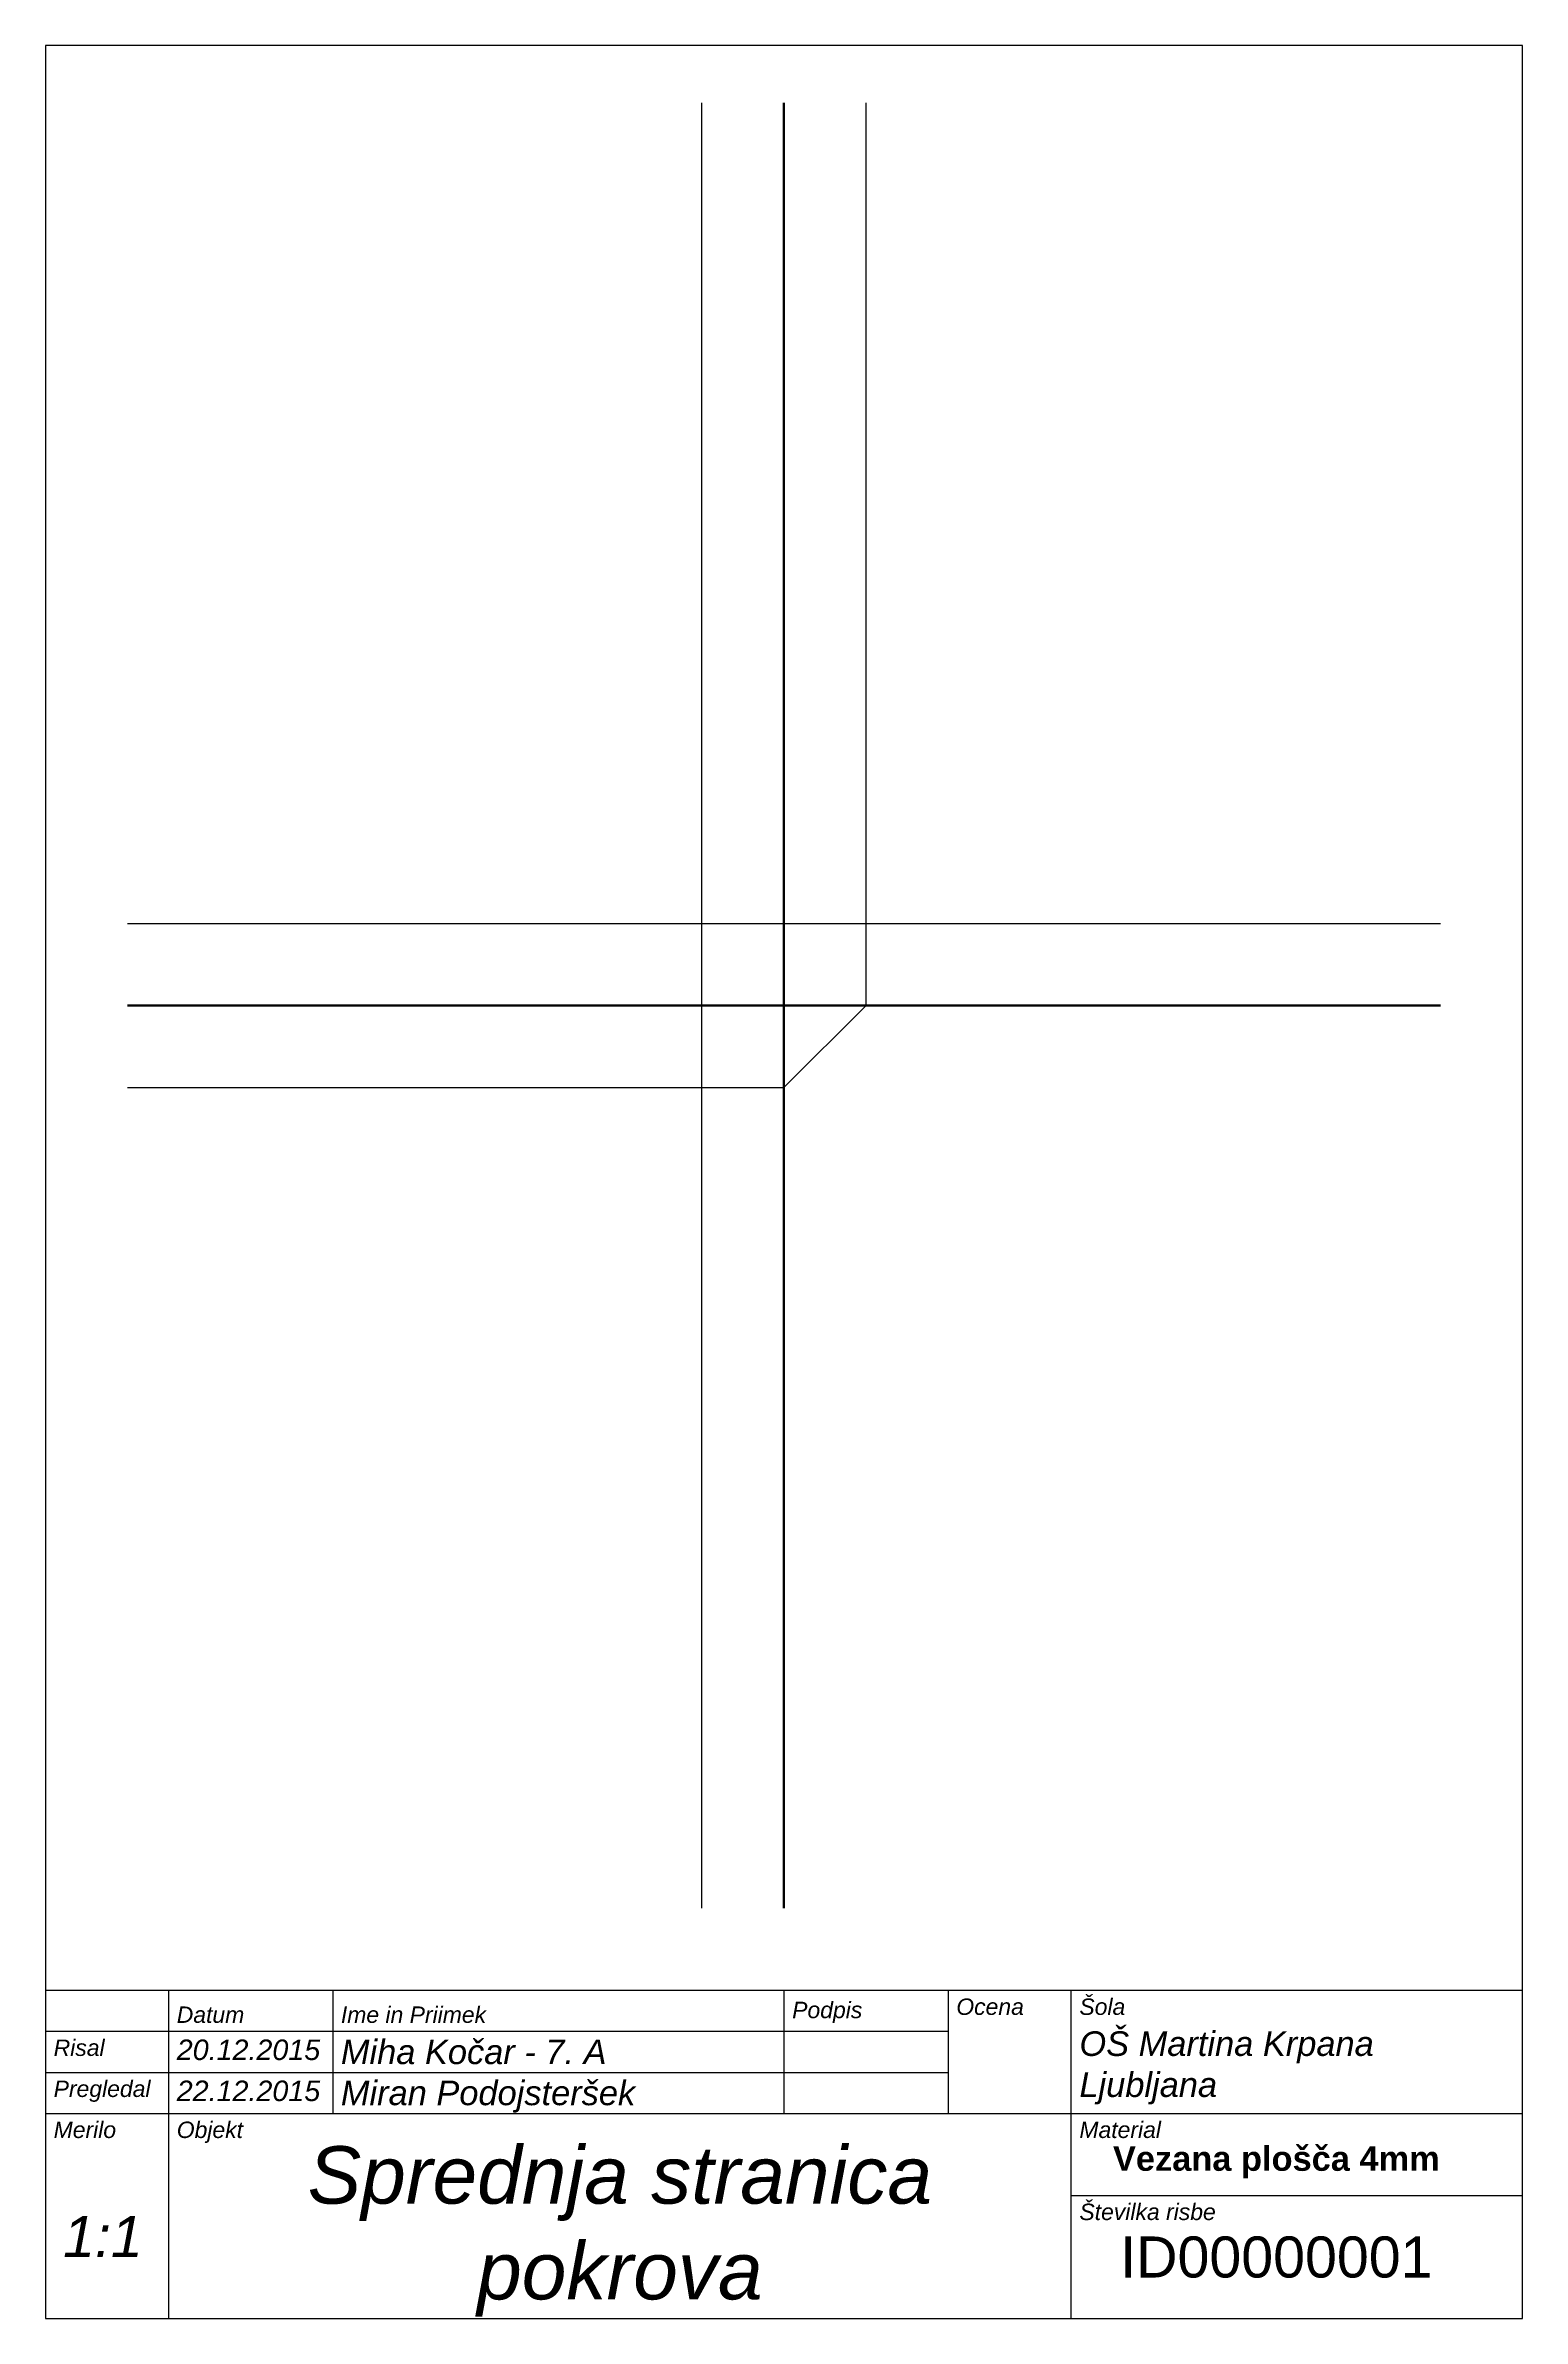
# Model space of a CAD drawing. Header units: millimetres. Extents: x 20 to 200, y 10 to 287.
import ezdxf

# ---------------------------------------------------------------- set-up
doc = ezdxf.new("R2010")
doc.units = ezdxf.units.MM
for name, color, linetype, lineweight, true_color in [('0. Besedilo_noge', 174, 'CONTINUOUS', 25, 0x000080), ('A. Vidni_robovi', 7, 'CONTINUOUS', 50, 0x000000), ('B. Kotirne-Pomozne_crte', 54, 'CONTINUOUS', 25, 0x808000), ('Obroba_risbe', 252, 'CONTINUOUS', 30, 0xa0a0a4), ('Opis_noge', 252, 'CONTINUOUS', 25, 0xa0a0a4)]:
    doc.layers.add(name, color=color, linetype=linetype, lineweight=lineweight, true_color=true_color)
doc.styles.add('textstyle0', font='')
doc.styles.add('textstyle1', font='')
doc.styles.add('textstyle10', font='')
doc.styles.add('textstyle11', font='')
doc.styles.add('textstyle12', font='')
doc.styles.add('textstyle13', font='')
doc.styles.add('textstyle14', font='')
doc.styles.add('textstyle15', font='')
doc.styles.add('textstyle16', font='')
doc.styles.add('textstyle17', font='')
doc.styles.add('textstyle18', font='')
doc.styles.add('textstyle19', font='')
doc.styles.add('textstyle2', font='')
doc.styles.add('textstyle3', font='')
doc.styles.add('textstyle4', font='')
doc.styles.add('textstyle5', font='')
doc.styles.add('textstyle6', font='')
doc.styles.add('textstyle7', font='')
doc.styles.add('textstyle8', font='')
doc.styles.add('textstyle9', font='')
doc.styles.get('textstyle0').set_extended_font_data('Arial', italic=True)
doc.styles.get('textstyle1').set_extended_font_data('Arial', italic=True)
doc.styles.get('textstyle10').set_extended_font_data('Arial', italic=True)
doc.styles.get('textstyle11').set_extended_font_data('Arial', italic=True)
doc.styles.get('textstyle12').set_extended_font_data('Arial', italic=True)
doc.styles.get('textstyle13').set_extended_font_data('Arial', italic=True)
doc.styles.get('textstyle14').set_extended_font_data('Arial', italic=True)
doc.styles.get('textstyle15').set_extended_font_data('Arial', italic=True)
doc.styles.get('textstyle16').set_extended_font_data('Arial', italic=True)
doc.styles.get('textstyle17').set_extended_font_data('Arial', italic=True)
doc.styles.get('textstyle18').set_extended_font_data('Arial', italic=True)
doc.styles.get('textstyle19').set_extended_font_data('Arial', italic=True)
doc.styles.get('textstyle2').set_extended_font_data('Arial', italic=True)
doc.styles.get('textstyle3').set_extended_font_data('Arial', italic=True)
doc.styles.get('textstyle4').set_extended_font_data('Arial', italic=True)
doc.styles.get('textstyle5').set_extended_font_data('Arial', italic=True)
doc.styles.get('textstyle6').set_extended_font_data('Arial', italic=True)
doc.styles.get('textstyle7').set_extended_font_data('Arial', italic=True)
doc.styles.get('textstyle8').set_extended_font_data('Arial', italic=True)
doc.styles.get('textstyle9').set_extended_font_data('Arial', italic=True)

msp = doc.modelspace()

# ---------------------------------------------------------------- linework, layer by layer
at = {"layer": 'A. Vidni_robovi'}
for p, q in [((110, 60), (110, 280)), ((30, 170), (190, 170))]:
    msp.add_line(p, q, dxfattribs=at)
at = {"layer": 'B. Kotirne-Pomozne_crte'}
for p, q in [((100, 60), (100, 280)), ((120, 170), (120, 280)), ((30, 180), (190, 180)), ((120, 170), (110, 160)), ((30, 160), (110, 160))]:
    msp.add_line(p, q, dxfattribs=at)
at = {"layer": 'Obroba_risbe'}
for p, q in [((20, 287), (20, 10)), ((200, 287), (20, 287)), ((200, 10), (200, 287)), ((20, 50), (200, 50)), ((35, 50), (35, 10)), ((55, 50), (55, 35)), ((110, 50), (110, 35)), ((130, 50), (130, 35)), ((145, 10), (145, 50)), ((20, 45), (130, 45)), ((20, 40), (130, 40)), ((20, 35), (200, 35)), ((145, 25), (200, 25)), ((20, 10), (200, 10))]:
    msp.add_line(p, q, dxfattribs=at)

# ---------------------------------------------------------------- texts
at = {"layer": '0. Besedilo_noge', "char_height": 1}
for s, insert, attachment_point, style in [('\\H3;OŠ Martina Krpana\\PLjubljana', (146, 45), 1, 'textstyle15'), ('\\H2.5;20.12.2015', (36, 44), 1, 'textstyle13'), ('\\H3;Miha Kočar - 7. A', (56, 44), 1, 'textstyle11'), ('\\H2.5;22.12.2015', (36, 39), 1, 'textstyle14'), ('\\H3;Miran Podojsteršek', (56, 39), 1, 'textstyle12'), ('\\H7;Sprednja stranica\\Ppokrova', (90, 31), 2, 'textstyle19'), ('\\fArial|b1|i0|c0|p0;\\H3;Vezana plošča 4mm', (170, 31), 2, 'textstyle16'), ('\\H5;1:1', (27, 20), 5, 'textstyle18'), ('\\fArial|b0|i0|c0|p0;\\H5;ID00000001', (170, 20), 2, 'textstyle17')]:
    msp.add_mtext(s, dxfattribs=dict(at, insert=insert, attachment_point=attachment_point, style=style))
at = {"layer": 'Opis_noge', "char_height": 1}
for s, insert, attachment_point, style in [('\\H2;Datum', (36, 46), 7, 'textstyle7'), ('\\H2;Ime in Priimek', (56, 46), 7, 'textstyle8'), ('\\H2;Podpis', (111, 46), 7, 'textstyle9'), ('\\H2;Ocena', (131, 49), 1, 'textstyle10'), ('\\H2;Šola', (146, 49), 1, 'textstyle4'), ('\\H2;Risal', (21, 44), 1, 'textstyle1'), ('\\H2;Pregledal', (21, 39), 1, 'textstyle0'), ('\\H2;Merilo', (21, 34), 1, 'textstyle2'), ('\\H2;Objekt', (36, 34), 1, 'textstyle3'), ('\\H2;Material', (146, 34), 1, 'textstyle5'), ('\\H2;Številka risbe', (146, 24), 1, 'textstyle6')]:
    msp.add_mtext(s, dxfattribs=dict(at, insert=insert, attachment_point=attachment_point, style=style))

doc.saveas('drawing.dxf')
